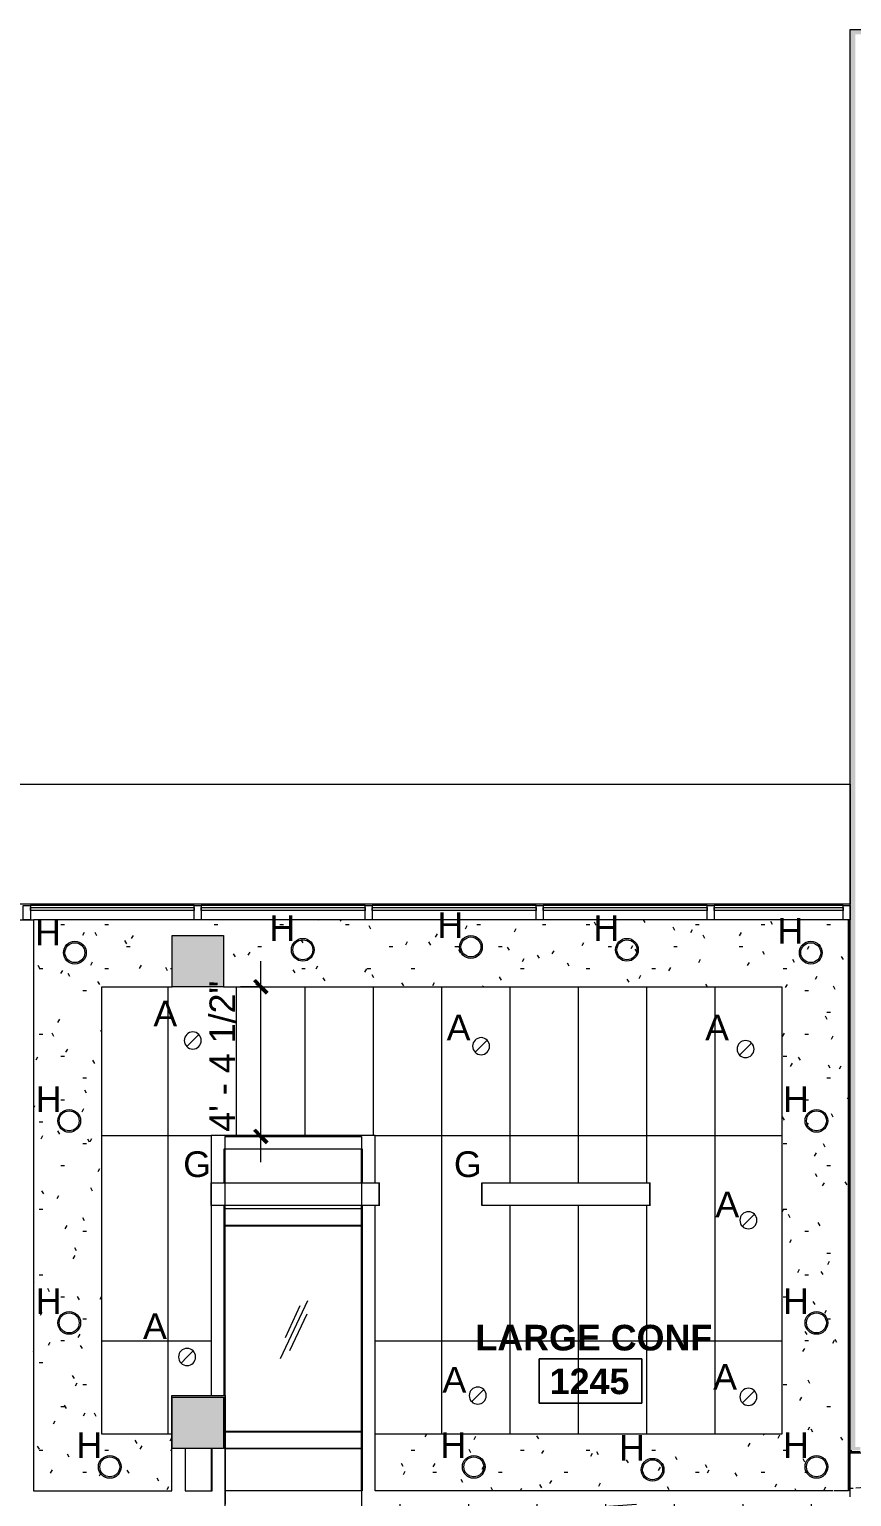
# Model space of a CAD drawing. Header units: inches. Extents: x -329 to 986, y -79 to 1436.
# Drawn here: x 196 to 485, y 921 to 1435 of the extents above; entities that cross this region are included whole.
import ezdxf

# ---------------------------------------------------------------- set-up
doc = ezdxf.new("R2010")
doc.units = ezdxf.units.IN
doc.header["$MEASUREMENT"] = 0
for name, color, linetype, lineweight in [('A-ANNO-DIMS', 211, 'Continuous', 9), ('A-ANNO-DIMS-96', 211, 'Continuous', 9), ('A-AREA-IDEN', 2, 'Continuous', 9), ('A-CLNG', 13, 'Continuous', 13), ('A-CLNG-PATT', 13, 'Continuous', 13), ('A-DETL', 90, 'Continuous', 9), ('A-DETL-THIN', 151, 'Continuous', 9), ('A-GENM', 13, 'Continuous', 9), ('A-GLAZ-CURT', 52, 'Continuous', 9), ('A-GLAZ-CWMG', 51, 'Continuous', 9), ('A-WALL', 113, 'Continuous', 13), ('A-WALL-PATT', 111, 'Continuous', 13), ('E-LITE-EQPM', 33, 'Continuous', 9), ('E-LITE-EQPM-IDEN', 33, 'Continuous', 9), ('G-IMPT', 8, 'Continuous', 9), ('I-WALL', 2, 'Continuous', 13), ('S-COLS', 52, 'Continuous', 13)]:
    doc.layers.add(name, color=color, linetype=linetype, lineweight=lineweight)
doc.styles.add('Arial', font='arial.ttf', dxfattribs={"height": 9})
doc.styles.add('Swis721 Lt BT', font='swissl.ttf', dxfattribs={"height": 9})
doc.styles.add('Swis721 Lt BT_B', font='', dxfattribs={"height": 9})
doc.styles.get('Swis721 Lt BT_B').set_extended_font_data('Swis721 Lt BT', bold=True)
doc.dimstyles.new('OTJ_-_3_32__Linear__1_2__Tolerance', dxfattribs={"dimscale": 12, "dimtxt": 9.497835, "dimasz": 0.375, "dimexe": 0.75, "dimexo": 0.5, "dimgap": 0.5, "dimtad": 1, "dimdec": 1, "dimrnd": 0.5, "dimzin": 3, "dimdsep": 46, "dimlunit": 4, "dimtxsty": 'Swis721 Lt BT', "dimblk1": 'OBLIQUE', "dimblk2": 'OBLIQUE', "dimsah": 1, "dimcen": 0.09, "dimdle": 0.75, "dimazin": 0, "dimtfac": 1, "dimtdec": 4, "dimtix": 1, "dimtmove": 0, "dimatfit": 3, "dimfxl": 1, "dimtvp": 1, "dimfrac": 2, "dimtolj": 1, "dimtzin": 0, "dimarcsym": 2})

# ---------------------------------------------------------------- blocks, each defined once
blk = doc.blocks.new('Concrete-Square-Column - 18 x 18-6977650-Level 12  RCP')
at = {"layer": 'S-COLS', "lineweight": 9}
blk.add_hatch(color=7, dxfattribs=at).paths.add_polyline_path([(9, -9), (9, 9), (-9, 9), (-9, -9), (-1.36, -9)], flags=0)
at = {"layer": 'S-COLS', "color": 8, "lineweight": 20}
for p, q in [((-9, 9), (9, 9)), ((-9, -9), (-9, 9)), ((9, 9), (9, -9)), ((9, -9), (-9, -9))]:
    blk.add_line(p, q, dxfattribs=at)
blk = doc.blocks.new('System Panel - Glazed - Offset-8568569-Level 12  RCP')
at = {"layer": 'A-GLAZ-CURT', "lineweight": 13}
for p, q in [((-22.625, -1.75), (-22.625, -0.75)), ((-22.625, -0.75), (22.625, -0.75)), ((22.625, -1.75), (-22.625, -1.75)), ((22.625, -0.75), (22.625, -1.75))]:
    blk.add_line(p, q, dxfattribs=at)
blk = doc.blocks.new('System Panel - Glazed - Offset-8568570-Level 12  RCP')
at = {"layer": 'A-GLAZ-CURT', "lineweight": 13}
for p, q in [((-28.75, -1.75), (-28.75, -0.75)), ((-28.75, -0.75), (28.75, -0.75)), ((28.75, -1.75), (-28.75, -1.75)), ((28.75, -0.75), (28.75, -1.75))]:
    blk.add_line(p, q, dxfattribs=at)
blk = doc.blocks.new('Rectangular Mullion - 2_5_ x 5_ rectangular-6977120-Level 12  RCP')
at = {"layer": 'A-GLAZ-CWMG'}
for p, q in [((481.89, 1128.03), (436.64, 1128.03)), ((481.89, 1123.03), (436.64, 1123.03))]:
    blk.add_line(p, q, dxfattribs=at)
blk = doc.blocks.new('Rectangular Mullion - 2_5_ x 5_ rectangular-6977121-Level 12  RCP')
at = {"layer": 'A-GLAZ-CWMG'}
for p, q in [((434.14, 1128.03), (376.64, 1128.03)), ((434.14, 1123.03), (376.64, 1123.03))]:
    blk.add_line(p, q, dxfattribs=at)
blk = doc.blocks.new('Rectangular Mullion - 2_5_ x 5_ rectangular-V1-Level 12  RCP')
at = {"layer": 'A-GLAZ-CWMG'}
for p, q in [((254.14, 1128.03), (196.64, 1128.03)), ((254.14, 1123.03), (197.7, 1123.03))]:
    blk.add_line(p, q, dxfattribs=at)
blk = doc.blocks.new('Rectangular Mullion - 2_5_ x 5_ rectangular-8568574-Level 12  RCP')
at = {"layer": 'A-GLAZ-CWMG', "lineweight": 20}
for p, q in [((-2.5, 2.5), (0, 2.5)), ((-2.5, -2.5), (-2.5, 2.5)), ((0, 2.5), (0, -2.5)), ((0, -2.5), (-2.5, -2.5))]:
    blk.add_line(p, q, dxfattribs=at)
blk = doc.blocks.new('Rectangular Mullion - 2_5_ x 5_ rectangular-8568567-Level 12  RCP')
at = {"layer": 'A-GLAZ-CWMG', "lineweight": 20}
for p, q in [((1.25, 2.5), (-1.25, 2.5)), ((-1.25, 2.5), (-1.25, -2.5)), ((1.25, -2.5), (1.25, 2.5)), ((-1.25, -2.5), (1.25, -2.5))]:
    blk.add_line(p, q, dxfattribs=at)
blk = doc.blocks.new('L-Recessed Circular - Downlight - 6_-8298970-Level 12  RCP')
at = {"layer": 'E-LITE-EQPM'}
for q in [(-2.12, -2.12), (2.12, 2.12)]:
    blk.add_line((0, 0), q, dxfattribs=at)
for start, end in [(360, 180), (180, 360)]:
    blk.add_arc((0, 0), 3, start, end, dxfattribs=at)
blk = doc.blocks.new('Ceilings 7 - Ceilings 1-8417624-Level 12  RCP')
at = {"layer": 'A-CLNG'}
for p, q in [((264.83, 1015.78), (264.83, 1021.78)), ((264.83, 1021.78), (313.02, 1021.78)), ((313.02, 1021.78), (313.02, 1015.78)), ((313.02, 1015.78), (264.83, 1015.78)), ((265.02, 943.38), (313.02, 943.38)), ((313.02, 943.38), (313.02, 937.38)), ((313.02, 937.38), (265.02, 937.38)), ((264.7, 865.53), (312.89, 865.53)), ((264.7, 864.99), (264.7, 865.1)), ((312.89, 865.53), (312.89, 859.53)), ((312.89, 859.53), (264.7, 859.53)), ((264.83, 781.51), (264.83, 787.51)), ((264.83, 787.51), (313.02, 787.51)), ((313.02, 787.51), (313.02, 781.51)), ((313.02, 781.51), (264.83, 781.51)), ((264.83, 703.46), (264.83, 709.46)), ((264.83, 709.46), (313.02, 709.46)), ((313.02, 709.46), (313.02, 703.46)), ((313.02, 703.46), (264.83, 703.46)), ((265.08, 625.68), (265.08, 631.68)), ((265.08, 631.68), (313.08, 631.68)), ((313.08, 625.68), (265.08, 625.68)), ((265.09, 547.51), (265.09, 553.51)), ((265.09, 553.51), (313.08, 553.51)), ((313.08, 547.51), (265.09, 547.51))]:
    blk.add_line(p, q, dxfattribs=at)
blk = doc.blocks.new('L-PENDANT_FOCAL POINT 3_5 CYLINDER - L-PENDANT_FOCAL POINT 3_5 CYLINDER-8623336-Level 12  RCP')
at = {"layer": 'E-LITE-EQPM'}
for radius in [4, 3.5]:
    blk.add_circle((-0.125, 0), radius, dxfattribs=at)
blk = doc.blocks.new('EUREKA LIGHTING_74136-48 FACE - 3136-48_ENDCAP-8627369-Level 12  RCP')
at = {"layer": 'G-IMPT'}
for p, q in [((-4, 0.02), (-4, 0.05)), ((4, 0.05), (-4, 0.05)), ((4, 0.02), (-4, 0.02)), ((-3.98, 0), (3.98, 0)), ((-3.98, 0), (3.98, 0)), ((4, 0.02), (4, 0.05))]:
    blk.add_line(p, q, dxfattribs=at)
for points in [[(-4, 0.02), (-4, 0.02), (-4, 0.01), (-3.99, 0), (-3.99, 0), (-3.98, 0), (-3.98, 0)], [(3.98, 0), (3.98, 0), (3.99, 0), (3.99, 0), (4, 0.01), (4, 0.02), (4, 0.02)]]:
    blk.add_open_spline(points, degree=3, dxfattribs=at)
blk = doc.blocks.new('EUREKA LIGHTING_74136-48 FACE - 3136-48_ENDCAP-V9-Level 12  RCP')
at = {"layer": 'G-IMPT'}
for p, q in [((-4, 0.02), (-4, 0.05)), ((4, 0.05), (-4, 0.05)), ((4, 0.02), (-4, 0.02)), ((3.92, 0), (3.98, 0)), ((4, 0.02), (4, 0.05)), ((-3.98, 0), (3.98, 0))]:
    blk.add_line(p, q, dxfattribs=at)
blk.add_open_spline([(3.98, 0), (3.98, 0), (3.99, 0), (3.99, 0), (4, 0.01), (4, 0.02), (4, 0.02)], degree=3, dxfattribs=at)
blk = doc.blocks.new('EUREKA LIGHTING_74136-48 FACE - 2XF_T5_28-8625365-Level 12  RCP')
at = {"layer": 'E-LITE-EQPM'}
for p, q in [((-4, 35.75), (-4, 35.66)), ((-4, 35.75), (-3.99, 35.75)), ((-4, 35.66), (-4, -23.25)), ((-3.99, 35.75), (3.99, 35.75)), ((4, 35.75), (3.99, 35.75)), ((4, -23.25), (4, 35.75)), ((3.99, -23.25), (-3.99, -23.25)), ((-3.99, -23.25), (-3.99, -23.25)), ((3.99, -23.25), (4, -23.25))]:
    blk.add_line(p, q, dxfattribs=at)
at = {"rotation": 180}
blk.add_blockref('EUREKA LIGHTING_74136-48 FACE - 3136-48_ENDCAP-V9-Level 12  RCP', (-0.06, 35.68), dxfattribs=at)
blk.add_blockref('EUREKA LIGHTING_74136-48 FACE - 3136-48_ENDCAP-8627369-Level 12  RCP', (0, -23.3))
blk = doc.blocks.new('EUREKA LIGHTING_74136-48 FACE - 2XF_T5_28-V10-Level 12  RCP')
at = {"layer": 'E-LITE-EQPM'}
for p, q in [((-4, 35.75), (-4, 35.66)), ((-4, 35.75), (-3.99, 35.75)), ((-4, 35.66), (-4, -23.25)), ((-3.99, 35.75), (3.99, 35.75)), ((4, 35.75), (3.99, 35.75)), ((4, -23.25), (4, 35.75)), ((3.99, -23.25), (-3.99, -23.25)), ((-3.99, -23.25), (-3.99, -23.25)), ((3.99, -23.25), (4, -23.25))]:
    blk.add_line(p, q, dxfattribs=at)
at = {"rotation": 180}
blk.add_blockref('EUREKA LIGHTING_74136-48 FACE - 3136-48_ENDCAP-V9-Level 12  RCP', (-0.06, 35.68), dxfattribs=at)
blk.add_blockref('EUREKA LIGHTING_74136-48 FACE - 3136-48_ENDCAP-8627369-Level 12  RCP', (0, -23.3))
blk = doc.blocks.new('Generic Models 1 - Generic Models 5-8667745-Level 12  RCP')
at = {"layer": 'A-GENM', "lineweight": 20}
for p, q in [((2770.15, 803.5), (3230.15, 803.5)), ((3230.15, 803.5), (3230.15, 761.5)), ((3230.15, 761.5), (2770.15, 761.5))]:
    blk.add_line(p, q, dxfattribs=at)
blk = doc.blocks.new('DIMBLOCK1-Level 12  RCP')
at = {"layer": 'A-ANNO-DIMS-96'}
for p, q in [((277.52, 1038.03), (277.52, 1108.53)), ((270.39, 1099.53), (286.52, 1099.53)), ((277.52, 1099.53), (270.39, 1099.53)), ((280.34, 1047.03), (268.52, 1047.03)), ((277.52, 1047.03), (280.34, 1047.03))]:
    blk.add_line(p, q, dxfattribs=at)
at = {"layer": 'A-ANNO-DIMS-96', "lineweight": 50}
for p, q in [((277.52, 1099.53), (275.27, 1101.78)), ((277.52, 1099.53), (279.77, 1097.28)), ((277.52, 1047.03), (275.27, 1049.28)), ((277.52, 1047.03), (279.77, 1044.78))]:
    blk.add_line(p, q, dxfattribs=at)
at = {"layer": 'A-ANNO-DIMS-96', "color": 0, "insert": (259.51, 1048.63), "char_height": 9, "width": 59.1579, "attachment_point": 1, "rotation": 90, "line_spacing_factor": 1.005062, "style": 'Swis721 Lt BT'}
blk.add_mtext('4\' - 4 1/2"', dxfattribs=at)
blk = doc.blocks.new('_Oblique')
at = {"color": 0, "linetype": 'ByBlock', "lineweight": -2}
blk.add_line((-0.5, -0.5), (0.5, 0.5), dxfattribs=at)
blk = doc.blocks.new('Room Tag - Room Name and Number-3379422-Level 12  RCP')
at = {"layer": 'A-AREA-IDEN'}
for p, q in [((-0.1881, -0.1636), (-0.1881, -0.0018)), ((-0.1881, -0.0018), (0.1869, -0.0018)), ((0.1869, -0.0018), (-0.1881, -0.0018)), ((-0.1881, -0.0018), (-0.1881, -0.1636)), ((0.1869, -0.0018), (0.1869, -0.1636)), ((0.1869, -0.1636), (0.1869, -0.0018)), ((0.1869, -0.1636), (-0.1881, -0.1636)), ((-0.1881, -0.1636), (0.1869, -0.1636))]:
    blk.add_line(p, q, dxfattribs=at)

msp = doc.modelspace()

# ---------------------------------------------------------------- hatches: boundary and pattern name
at = {"layer": 'A-CLNG-PATT'}
h = msp.add_hatch(dxfattribs=at)
h.set_pattern_fill('FP1_1', color=256, style=0, pattern_type=2)
h.set_pattern_definition([(0, (0, 0), (30.72, 7.68), [1.267, -21.773, 1.267, -21.773, -122.88]), (0, (0, 0), (30.72, 7.68), [-46.08, 1.267, -44.813, 1.267, -21.773, -53.76]), (0, (0, 0), (30.72, 7.68), [-115.2, 1.267, -14.093, 1.267, -37.133]), (120, (11.52, 3.84), (-22.011075, 22.7643), [1.267, -21.773, 1.267, -21.773, -122.88]), (120, (11.52, 3.84), (-22.011075, 22.7643), [-46.08, 1.267, -44.813, 1.267, -21.773, -53.76]), (120, (11.52, 3.84), (-22.011075, 22.7643), [-115.2, 1.267, -14.093, 1.267, -37.133]), (240, (15.36, 19.2), (-8.708925, -30.4443), [1.267, -21.773, 1.267, -21.773, -122.88]), (240, (15.36, 19.2), (-8.708925, -30.4443), [-46.08, 1.267, -44.813, 1.267, -21.773, -53.76]), (240, (15.36, 19.2), (-8.708925, -30.4443), [-115.2, 1.267, -14.093, 1.267, -37.133])])
h.paths.add_polyline_path([(343.25, 922.69), (478.42, 922.69), (478.42, 955.57), (478.8, 955.57), (478.8, 922.69), (483.7, 922.69), (483.7, 1123.03), (197.7, 1123.03), (197.7, 922.69), (246.33, 922.69), (246.33, 942.57), (221.7, 942.57), (221.7, 1099.53), (246.39, 1099.53), (246.39, 1117.53), (264.39, 1117.53), (264.39, 1099.53), (460.39, 1099.53), (460.39, 942.57), (317.7, 942.57), (317.7, 922.69), (336.96, 922.69)], flags=0)
h.paths.add_polyline_path([(313.08, 922.69), (313.08, 942.57), (313.02, 942.57), (313.02, 937.38), (312.89, 937.38), (312.89, 922.69), (313.02, 922.69)], flags=0)
h = msp.add_hatch(dxfattribs=at)
h.set_pattern_fill('FP1_17', color=256, style=0, pattern_type=2)
h.set_pattern_definition([(270, (341, 1047.254), (-24, -1e-15), []), (180, (341, 1047.254), (9e-15, 72), [])])
h.paths.add_polyline_path([(460.39, 942.57), (460.39, 1099.53), (221.7, 1099.53), (221.7, 942.57), (246.33, 942.57), (246.33, 956.1), (260.08, 956.1), (260.08, 1047.35), (317.7, 1047.35), (317.7, 1030.79), (319.14, 1030.78), (319.14, 1022.79), (319.07, 1022.79), (319.05, 1022.72), (319.02, 1022.72), (319.02, 1022.79), (317.7, 1022.79), (317.7, 942.57), (432.47, 942.57)], flags=0)
h.paths.add_polyline_path([(313.08, 942.57), (313.08, 1022.79), (312.89, 1022.79), (312.89, 1021.78), (313.02, 1021.78), (313.02, 1015.78), (312.89, 1015.78), (312.89, 943.38), (313.02, 943.38), (313.02, 942.57)], flags=0)
h.paths.add_polyline_path([(448.65, 952.66), (447.88, 952.76), (447.15, 953.06), (446.53, 953.54), (446.05, 954.16), (445.75, 954.88), (445.65, 955.66), (445.75, 956.44), (446.05, 957.16), (446.53, 957.78), (447.15, 958.26), (447.88, 958.56), (448.65, 958.66), (449.43, 958.56), (450.15, 958.26), (450.77, 957.78), (451.25, 957.16), (451.55, 956.44), (451.65, 955.66), (451.55, 954.88), (451.25, 954.16), (450.77, 953.54), (450.15, 953.06), (449.43, 952.76)], flags=0)
h.paths.add_polyline_path([(353.65, 953.1), (352.88, 953.2), (352.15, 953.5), (351.53, 953.98), (351.05, 954.6), (350.75, 955.32), (350.65, 956.1), (350.75, 956.87), (351.05, 957.6), (351.53, 958.22), (352.15, 958.69), (352.88, 958.99), (353.65, 959.1), (354.43, 958.99), (355.15, 958.69), (355.77, 958.22), (356.25, 957.6), (356.55, 956.87), (356.65, 956.1), (356.55, 955.32), (356.25, 954.6), (355.77, 953.98), (355.15, 953.5), (354.43, 953.2)], flags=0)
h.paths.add_polyline_path([(264.7, 956.1), (264.89, 956.1), (264.89, 1015.78), (264.83, 1015.78), (264.83, 1021.78), (264.89, 1021.78), (264.89, 1022.79), (264.7, 1022.79), (264.7, 956.26)], flags=0)
h.paths.add_polyline_path([(251.64, 966.66), (250.86, 966.76), (250.14, 967.06), (249.52, 967.54), (249.04, 968.16), (248.74, 968.88), (248.64, 969.66), (248.74, 970.44), (249.04, 971.16), (249.52, 971.78), (250.14, 972.26), (250.86, 972.56), (251.64, 972.66), (252.42, 972.56), (253.14, 972.26), (253.76, 971.78), (254.24, 971.16), (254.54, 970.44), (254.64, 969.66), (254.54, 968.88), (254.24, 968.16), (253.76, 967.54), (253.14, 967.06), (252.42, 966.76)], flags=0)
h.paths.add_polyline_path([(448.65, 1014.61), (447.88, 1014.71), (447.15, 1015.01), (446.53, 1015.49), (446.05, 1016.11), (445.75, 1016.83), (445.65, 1017.61), (445.75, 1018.39), (446.05, 1019.11), (446.53, 1019.73), (447.15, 1020.21), (447.88, 1020.51), (448.65, 1020.61), (449.43, 1020.51), (450.15, 1020.21), (450.77, 1019.73), (451.25, 1019.11), (451.55, 1018.39), (451.65, 1017.61), (451.55, 1016.83), (451.25, 1016.11), (450.77, 1015.49), (450.15, 1015.01), (449.43, 1014.71)], flags=0)
h.paths.add_polyline_path([(414.02, 1022.72), (414.02, 1022.79), (355.09, 1022.81), (355.11, 1030.79), (414.14, 1030.78), (414.14, 1022.79), (414.07, 1022.79), (414.05, 1022.72)], flags=0)
h.paths.add_polyline_path([(264.7, 1030.79), (264.89, 1030.79), (264.89, 1042.72), (264.7, 1042.72), (264.7, 1036.56)], flags=0)
h.paths.add_polyline_path([(312.89, 1030.79), (313.08, 1030.79), (313.08, 1042.72), (312.89, 1042.72), (312.89, 1036.56)], flags=0)
h.paths.add_polyline_path([(447.65, 1074.66), (446.88, 1074.76), (446.15, 1075.06), (445.53, 1075.54), (445.05, 1076.16), (444.75, 1076.88), (444.65, 1077.66), (444.75, 1078.44), (445.05, 1079.16), (445.53, 1079.78), (446.15, 1080.26), (446.88, 1080.56), (447.65, 1080.66), (448.43, 1080.56), (449.15, 1080.26), (449.77, 1079.78), (450.25, 1079.16), (450.55, 1078.44), (450.65, 1077.66), (450.55, 1076.88), (450.25, 1076.16), (449.77, 1075.54), (449.15, 1075.06), (448.43, 1074.76)], flags=0)
h.paths.add_polyline_path([(354.83, 1075.66), (354.05, 1075.76), (353.33, 1076.06), (352.71, 1076.54), (352.23, 1077.16), (351.93, 1077.88), (351.83, 1078.66), (351.93, 1079.44), (352.23, 1080.16), (352.71, 1080.78), (353.33, 1081.26), (354.05, 1081.56), (354.83, 1081.66), (355.6, 1081.56), (356.33, 1081.26), (356.95, 1080.78), (357.43, 1080.16), (357.73, 1079.44), (357.83, 1078.66), (357.73, 1077.88), (357.43, 1077.16), (356.95, 1076.54), (356.33, 1076.06), (355.6, 1075.76)], flags=0)
h.paths.add_polyline_path([(253.64, 1077.66), (252.86, 1077.76), (252.14, 1078.06), (251.52, 1078.54), (251.04, 1079.16), (250.74, 1079.88), (250.64, 1080.66), (250.74, 1081.44), (251.04, 1082.16), (251.52, 1082.78), (252.14, 1083.26), (252.86, 1083.56), (253.64, 1083.66), (254.42, 1083.56), (255.14, 1083.26), (255.76, 1082.78), (256.24, 1082.16), (256.54, 1081.44), (256.64, 1080.66), (256.54, 1079.88), (256.24, 1079.16), (255.76, 1078.54), (255.14, 1078.06), (254.42, 1077.76), (254.03, 1077.71)], flags=0)
h = msp.add_hatch(dxfattribs=at)
h.set_pattern_fill('FP1_29', color=256, style=0, pattern_type=2)
h.set_pattern_definition([(4.205, (730.25, 989.78), (1.7598, -23.9354), []), (274.205, (730.25, 989.78), (-23.9354, -1.7598), [])])
h.paths.add_polyline_path([(956.77, 822.23), (962.64, 822.23), (962.64, 970.6), (904.08, 970.6), (904.08, 963.61), (865.33, 963.61), (865.33, 974.53), (823.33, 974.53), (823.33, 963.61), (758.7, 963.61), (758.7, 974.61), (716.7, 974.61), (716.7, 963.53), (650.64, 963.53), (650.64, 974.61), (608.64, 974.61), (608.64, 963.53), (569.89, 963.53), (569.89, 970.78), (509.89, 970.78), (509.89, 936.07), (484.4, 936.07), (484.4, 920.57), (484.65, 920.57), (484.65, 919.57), (484.4, 919.57), (484.4, 918.07), (317.7, 918.07), (317.7, 865.61), (881.13, 905.01), (886.06, 834.42), (904.08, 834.42), (904.08, 822.23), (923.19, 822.23)], flags=0)
h.paths.add_polyline_path([(921.48, 844.02), (920.7, 844.06), (919.95, 844.31), (919.3, 844.74), (918.78, 845.32), (918.43, 846.02), (918.27, 846.79), (918.31, 847.57), (918.56, 848.32), (918.99, 848.97), (919.57, 849.49), (920.27, 849.84), (921.04, 850), (921.82, 849.96), (922.57, 849.71), (923.22, 849.28), (923.74, 848.7), (924.09, 848), (924.25, 847.23), (924.21, 846.45), (923.96, 845.71), (923.53, 845.05), (922.95, 844.53), (922.25, 844.18)], flags=0)
h.paths.add_polyline_path([(918.77, 892.82), (917.99, 892.87), (917.25, 893.11), (916.59, 893.54), (916.07, 894.13), (915.72, 894.83), (915.56, 895.6), (915.61, 896.38), (915.85, 897.12), (916.28, 897.78), (916.87, 898.3), (917.57, 898.65), (918.33, 898.81), (919.11, 898.76), (919.86, 898.52), (920.51, 898.09), (921.03, 897.5), (921.39, 896.8), (921.54, 896.04), (921.5, 895.25), (921.25, 894.51), (920.82, 893.86), (920.24, 893.33), (919.54, 892.98)], flags=0)
h.paths.add_polyline_path([(386.62, 900.55), (385.84, 900.6), (385.1, 900.84), (384.44, 901.27), (383.92, 901.86), (383.57, 902.56), (383.41, 903.32), (383.46, 904.11), (383.7, 904.85), (384.13, 905.5), (384.72, 906.03), (385.42, 906.38), (386.18, 906.54), (386.97, 906.49), (387.71, 906.24), (388.36, 905.82), (388.88, 905.23), (389.24, 904.53), (389.4, 903.76), (389.35, 902.98), (389.1, 902.24), (388.67, 901.58), (388.09, 901.06), (387.39, 900.71)], flags=0)
h.paths.add_polyline_path([(482.6, 906.19), (481.81, 906.24), (481.07, 906.48), (480.42, 906.91), (479.89, 907.5), (479.54, 908.2), (479.38, 908.96), (479.43, 909.75), (479.67, 910.49), (480.1, 911.14), (480.69, 911.66), (481.39, 912.02), (482.16, 912.18), (482.94, 912.13), (483.68, 911.88), (484.34, 911.45), (484.86, 910.87), (485.21, 910.17), (485.37, 909.4), (485.32, 908.62), (485.08, 907.88), (484.65, 907.22), (484.06, 906.7), (483.36, 906.35)], flags=0)
h.paths.add_polyline_path([(551.67, 911.34), (550.89, 911.39), (550.14, 911.63), (549.49, 912.06), (548.97, 912.65), (548.61, 913.35), (548.46, 914.11), (548.5, 914.9), (548.75, 915.64), (549.18, 916.29), (549.76, 916.82), (550.46, 917.17), (551.23, 917.33), (552.01, 917.28), (552.75, 917.04), (553.41, 916.61), (553.93, 916.02), (554.28, 915.32), (554.44, 914.55), (554.39, 913.77), (554.15, 913.03), (553.72, 912.37), (553.13, 911.85), (552.43, 911.5)], flags=0)
h.paths.add_polyline_path([(625.9, 918.23), (625.12, 918.28), (624.37, 918.52), (623.72, 918.95), (623.2, 919.54), (622.85, 920.24), (622.69, 921), (622.73, 921.78), (622.98, 922.53), (623.41, 923.18), (623.99, 923.7), (624.69, 924.06), (625.46, 924.21), (626.24, 924.17), (626.99, 923.92), (627.64, 923.49), (628.16, 922.91), (628.51, 922.21), (628.67, 921.44), (628.63, 920.66), (628.38, 919.92), (627.95, 919.26), (627.37, 918.74), (626.67, 918.39)], flags=0)
h.paths.add_polyline_path([(485.4, 920.75), (485.4, 935.5), (486.4, 935.5), (486.4, 920.75)], flags=0)
h.paths.add_polyline_path([(694.28, 924.33), (693.5, 924.37), (692.75, 924.62), (692.1, 925.05), (691.58, 925.63), (691.22, 926.33), (691.07, 927.1), (691.11, 927.88), (691.36, 928.63), (691.79, 929.28), (692.37, 929.8), (693.07, 930.15), (693.84, 930.31), (694.62, 930.27), (695.36, 930.02), (696.02, 929.59), (696.54, 929.01), (696.89, 928.31), (697.05, 927.54), (697, 926.76), (696.76, 926.01), (696.33, 925.36), (695.74, 924.84), (695.04, 924.49)], flags=0)
h.paths.add_polyline_path([(768.41, 929.98), (767.62, 930.03), (766.88, 930.27), (766.23, 930.7), (765.71, 931.29), (765.35, 931.99), (765.19, 932.75), (765.24, 933.53), (765.49, 934.28), (765.92, 934.93), (766.5, 935.45), (767.2, 935.81), (767.97, 935.96), (768.75, 935.92), (769.49, 935.67), (770.15, 935.24), (770.67, 934.66), (771.02, 933.96), (771.18, 933.19), (771.13, 932.41), (770.89, 931.67), (770.46, 931.01), (769.87, 930.49), (769.17, 930.14)], flags=0)
h.paths.add_polyline_path([(845.54, 934.17), (844.76, 934.21), (844.02, 934.46), (843.36, 934.89), (842.84, 935.47), (842.49, 936.17), (842.33, 936.94), (842.37, 937.72), (842.62, 938.46), (843.05, 939.12), (843.64, 939.64), (844.33, 939.99), (845.1, 940.15), (845.88, 940.11), (846.63, 939.86), (847.28, 939.43), (847.8, 938.85), (848.15, 938.15), (848.31, 937.38), (848.27, 936.6), (848.02, 935.85), (847.59, 935.2), (847.01, 934.68), (846.31, 934.33)], flags=0)
h.paths.add_polyline_path([(935.8, 941.42), (935.02, 941.46), (934.27, 941.71), (933.62, 942.14), (933.1, 942.72), (932.74, 943.42), (932.59, 944.19), (932.63, 944.97), (932.88, 945.72), (933.31, 946.37), (933.89, 946.89), (934.59, 947.24), (935.36, 947.4), (936.14, 947.36), (936.88, 947.11), (937.54, 946.68), (938.06, 946.1), (938.41, 945.4), (938.57, 944.63), (938.52, 943.85), (938.28, 943.11), (937.85, 942.45), (937.26, 941.93), (936.56, 941.58)], flags=0)
h.paths.add_polyline_path([(741.17, 957.04), (740.38, 957.08), (739.64, 957.33), (738.99, 957.76), (738.46, 958.34), (738.11, 959.04), (737.95, 959.81), (738, 960.59), (738.24, 961.33), (738.67, 961.99), (739.26, 962.51), (739.96, 962.86), (740.73, 963.02), (741.51, 962.98), (742.25, 962.73), (742.91, 962.3), (743.43, 961.71), (743.78, 961.02), (743.94, 960.25), (743.89, 959.47), (743.65, 958.72), (743.22, 958.07), (742.63, 957.55), (741.93, 957.2)], flags=0)
h.paths.add_polyline_path([(527.57, 960.97), (526.79, 961.02), (526.04, 961.27), (525.39, 961.7), (524.87, 962.28), (524.51, 962.98), (524.36, 963.75), (524.4, 964.53), (524.65, 965.27), (525.08, 965.93), (525.66, 966.45), (526.36, 966.8), (527.13, 966.96), (527.91, 966.91), (528.65, 966.67), (529.31, 966.24), (529.83, 965.65), (530.18, 964.95), (530.34, 964.19), (530.29, 963.4), (530.05, 962.66), (529.62, 962.01), (529.03, 961.49), (528.33, 961.13)], flags=0)
h.paths.add_polyline_path([(839.87, 961.34), (839.09, 961.39), (838.35, 961.63), (837.69, 962.06), (837.17, 962.65), (836.82, 963.35), (836.66, 964.11), (836.7, 964.9), (836.95, 965.64), (837.38, 966.29), (837.96, 966.82), (838.66, 967.17), (839.43, 967.33), (840.21, 967.28), (840.96, 967.04), (841.61, 966.61), (842.13, 966.02), (842.48, 965.32), (842.64, 964.55), (842.6, 963.77), (842.35, 963.03), (841.92, 962.37), (841.34, 961.85), (840.64, 961.5)], flags=0)
h.paths.add_polyline_path([(623.54, 963.15), (622.76, 963.2), (622.02, 963.44), (621.36, 963.87), (620.84, 964.46), (620.49, 965.16), (620.33, 965.92), (620.37, 966.7), (620.62, 967.45), (621.05, 968.1), (621.63, 968.62), (622.33, 968.98), (623.1, 969.13), (623.88, 969.09), (624.63, 968.84), (625.28, 968.41), (625.8, 967.83), (626.15, 967.13), (626.31, 966.36), (626.27, 965.58), (626.02, 964.84), (625.59, 964.18), (625.01, 963.66), (624.31, 963.31)], flags=0)
at = {"layer": 'A-WALL-PATT', "lineweight": 9}
for points in [[(484.39, 1431.85), (486.14, 1431.85), (486.14, 1433.6), (621.14, 1433.6), (621.14, 1435.35), (484.39, 1435.35), (484.39, 1433.6)], [(487.39, 936.85), (487.89, 936.85), (487.89, 938.1), (486.14, 938.1), (486.14, 1431.85), (484.39, 1431.85), (484.39, 936.85), (486.14, 936.85)]]:
    msp.add_hatch(color=7, dxfattribs=at).paths.add_polyline_path(points, flags=0)

# ---------------------------------------------------------------- linework, layer by layer
at = {"layer": 'A-CLNG'}
for p, q in [((483.7, 1123.03), (483.7, 922.69)), ((484.12, 1122.76), (483.7, 1122.76)), ((484.12, 936.76), (484.12, 1122.76)), ((221.7, 942.57), (221.7, 1099.53)), ((221.7, 1099.53), (246.39, 1099.53)), ((264.39, 1099.53), (460.39, 1099.53)), ((460.39, 1099.53), (460.39, 942.57)), ((264.89, 1042.72), (264.89, 1030.78)), ((312.89, 1030.78), (312.89, 1042.72)), ((264.89, 1022.8), (264.89, 1021.78)), ((312.89, 1021.78), (312.89, 1022.8)), ((264.89, 1015.78), (264.89, 956.1)), ((312.89, 943.38), (312.89, 1015.78)), ((246.33, 942.57), (221.7, 942.57)), ((313.08, 942.57), (313.02, 942.57)), ((460.39, 942.57), (317.7, 942.57)), ((312.89, 922.69), (312.89, 937.38)), ((484.89, 936.76), (484.12, 936.76)), ((484.4, 920.57), (484.4, 936.07)), ((484.4, 936.07), (509.89, 936.07))]:
    msp.add_line(p, q, dxfattribs=at)
for centre, start, end in [((253.64, 1080.66), 0, 180), ((354.83, 1078.66), 0, 180), ((253.64, 1080.66), 180, 0), ((354.83, 1078.66), 180, 0), ((447.65, 1077.66), 0, 180), ((447.65, 1077.66), 180, 0), ((448.65, 1017.61), 0, 180), ((448.65, 1017.61), 180, 0), ((251.64, 969.66), 0, 180), ((251.64, 969.66), 180, 0), ((353.65, 956.1), 0, 180), ((448.65, 955.66), 0, 180), ((353.65, 956.1), 180, 0), ((448.65, 955.66), 180, 0)]:
    msp.add_arc(centre, 3, start, end, dxfattribs=at)
at = {"layer": 'A-DETL'}
for p, q in [((293.85, 989.37), (284.34, 968.98)), ((291.25, 987.56), (286.02, 976.34)), ((293.64, 984.68), (287.62, 971.77))]:
    msp.add_line(p, q, dxfattribs=at)
at = {"layer": 'A-DETL-THIN'}
for p, q in [((264.89, 1047.03), (264.89, 864.53)), ((264.89, 1047.03), (312.89, 1047.03)), ((312.89, 1047.03), (312.89, 475.62)), ((264.89, 1015.53), (264.89, 1021.53)), ((312.89, 1015.53), (312.89, 1021.53)), ((312.89, 1015.53), (264.89, 1015.53)), ((289.7, 1015.53), (283.7, 1015.53)), ((312.89, 943.53), (264.7, 943.53)), ((264.7, 937.53), (264.7, 943.53)), ((312.89, 937.53), (312.89, 943.53)), ((312.89, 937.53), (264.7, 937.53))]:
    msp.add_line(p, q, dxfattribs=at)
at = {"layer": 'A-WALL'}
for p, q in [((193.08, 1123.03), (197.7, 1123.03)), ((197.7, 1123.03), (197.7, 922.69)), ((246.33, 922.69), (246.33, 956.1)), ((246.33, 956.1), (265.02, 956.1)), ((265.02, 956.1), (265.02, 918.07)), ((250.95, 937.53), (250.95, 922.69)), ((260.39, 922.69), (260.39, 937.53)), ((197.7, 922.69), (246.33, 922.69)), ((250.95, 922.69), (260.39, 922.69))]:
    msp.add_line(p, q, dxfattribs=at)
at = {"layer": 'A-WALL', "lineweight": 9}
for p, q in [((260.08, 1047.35), (260.08, 956.1)), ((317.7, 1047.35), (260.08, 1047.35)), ((317.7, 1030.78), (317.7, 1047.35)), ((264.7, 1030.78), (264.7, 1042.72)), ((264.7, 1042.72), (313.08, 1042.72)), ((313.08, 1042.72), (313.08, 1030.78)), ((264.7, 956.1), (264.7, 1022.8)), ((313.08, 1022.8), (313.08, 922.69)), ((317.7, 922.69), (317.7, 1022.8)), ((260.08, 937.53), (260.08, 922.69)), ((483.83, 936.35), (483.83, 922.69)), ((483.83, 936.35), (484.39, 936.35)), ((313.08, 922.69), (265.02, 922.69)), ((478.42, 922.69), (317.7, 922.69)), ((483.83, 922.69), (478.8, 922.69))]:
    msp.add_line(p, q, dxfattribs=at)
at = {"layer": 'I-WALL', "color": 8, "lineweight": 20}
for p, q in [((484.39, 936.35), (484.39, 1435.35)), ((484.39, 1435.35), (624.64, 1435.35)), ((487.89, 936.35), (484.39, 936.35))]:
    msp.add_line(p, q, dxfattribs=at)

# ---------------------------------------------------------------- block references
at = {"layer": 'A-AREA-IDEN', "xscale": 95.99999999999994, "yscale": 95.99999999999994, "zscale": 95.99999999999994}
msp.add_blockref('Room Tag - Room Name and Number-3379422-Level 12  RCP', (393.32, 969.21), dxfattribs=at)
at = {"layer": 'A-CLNG'}
msp.add_blockref('Ceilings 7 - Ceilings 1-8417624-Level 12  RCP', (0, 0), dxfattribs=at)
at = {"layer": 'A-GENM'}
msp.add_blockref('Generic Models 1 - Generic Models 5-8667745-Level 12  RCP', (-2745.76, 367.03), dxfattribs=at)
at = {"layer": 'A-GLAZ-CURT', "rotation": 180}
for name, p in [('System Panel - Glazed - Offset-8568570-Level 12  RCP', (225.39, 1125.53)), ('System Panel - Glazed - Offset-8568570-Level 12  RCP', (285.39, 1125.53)), ('System Panel - Glazed - Offset-8568570-Level 12  RCP', (345.39, 1125.53)), ('System Panel - Glazed - Offset-8568570-Level 12  RCP', (405.39, 1125.53)), ('System Panel - Glazed - Offset-8568569-Level 12  RCP', (459.27, 1125.53))]:
    msp.add_blockref(name, p, dxfattribs=at)
at = {"layer": 'A-GLAZ-CWMG', "extrusion": (0, 0, -1)}
for p in [(-195.39, 1125.53), (-255.39, 1125.53), (-315.39, 1125.53), (-375.39, 1125.53), (-435.39, 1125.53)]:
    msp.add_blockref('Rectangular Mullion - 2_5_ x 5_ rectangular-8568567-Level 12  RCP', p, dxfattribs=at)
at = {"layer": 'A-GLAZ-CWMG'}
for name, p in [('Rectangular Mullion - 2_5_ x 5_ rectangular-V1-Level 12  RCP', (0, 0)), ('Rectangular Mullion - 2_5_ x 5_ rectangular-6977121-Level 12  RCP', (-120, 0)), ('Rectangular Mullion - 2_5_ x 5_ rectangular-6977121-Level 12  RCP', (-60, 0)), ('Rectangular Mullion - 2_5_ x 5_ rectangular-6977121-Level 12  RCP', (0, 0)), ('Rectangular Mullion - 2_5_ x 5_ rectangular-6977120-Level 12  RCP', (0, 0)), ('Rectangular Mullion - 2_5_ x 5_ rectangular-8568574-Level 12  RCP', (484.39, 1125.53))]:
    msp.add_blockref(name, p, dxfattribs=at)
at = {"layer": 'E-LITE-EQPM'}
for name, p in [('L-PENDANT_FOCAL POINT 3_5 CYLINDER - L-PENDANT_FOCAL POINT 3_5 CYLINDER-8623336-Level 12  RCP', (351.39, 1113.47)), ('L-PENDANT_FOCAL POINT 3_5 CYLINDER - L-PENDANT_FOCAL POINT 3_5 CYLINDER-8623336-Level 12  RCP', (212.39, 1111.47)), ('L-PENDANT_FOCAL POINT 3_5 CYLINDER - L-PENDANT_FOCAL POINT 3_5 CYLINDER-8623336-Level 12  RCP', (292.39, 1112.47)), ('L-PENDANT_FOCAL POINT 3_5 CYLINDER - L-PENDANT_FOCAL POINT 3_5 CYLINDER-8623336-Level 12  RCP', (406.14, 1112.47)), ('L-PENDANT_FOCAL POINT 3_5 CYLINDER - L-PENDANT_FOCAL POINT 3_5 CYLINDER-8623336-Level 12  RCP', (470.65, 1111.47)), ('L-Recessed Circular - Downlight - 6_-8298970-Level 12  RCP', (253.64, 1080.66)), ('L-Recessed Circular - Downlight - 6_-8298970-Level 12  RCP', (354.83, 1078.66)), ('L-Recessed Circular - Downlight - 6_-8298970-Level 12  RCP', (447.65, 1077.66)), ('L-PENDANT_FOCAL POINT 3_5 CYLINDER - L-PENDANT_FOCAL POINT 3_5 CYLINDER-8623336-Level 12  RCP', (210.39, 1052.48)), ('L-PENDANT_FOCAL POINT 3_5 CYLINDER - L-PENDANT_FOCAL POINT 3_5 CYLINDER-8623336-Level 12  RCP', (472.65, 1052.48)), ('L-Recessed Circular - Downlight - 6_-8298970-Level 12  RCP', (448.65, 1017.61)), ('L-PENDANT_FOCAL POINT 3_5 CYLINDER - L-PENDANT_FOCAL POINT 3_5 CYLINDER-8623336-Level 12  RCP', (210.39, 981.61)), ('L-PENDANT_FOCAL POINT 3_5 CYLINDER - L-PENDANT_FOCAL POINT 3_5 CYLINDER-8623336-Level 12  RCP', (472.65, 981.61)), ('L-Recessed Circular - Downlight - 6_-8298970-Level 12  RCP', (251.64, 969.66)), ('L-Recessed Circular - Downlight - 6_-8298970-Level 12  RCP', (353.65, 956.1)), ('L-Recessed Circular - Downlight - 6_-8298970-Level 12  RCP', (448.65, 955.66)), ('L-PENDANT_FOCAL POINT 3_5 CYLINDER - L-PENDANT_FOCAL POINT 3_5 CYLINDER-8623336-Level 12  RCP', (224.64, 931.1)), ('L-PENDANT_FOCAL POINT 3_5 CYLINDER - L-PENDANT_FOCAL POINT 3_5 CYLINDER-8623336-Level 12  RCP', (352.39, 931.1)), ('L-PENDANT_FOCAL POINT 3_5 CYLINDER - L-PENDANT_FOCAL POINT 3_5 CYLINDER-8623336-Level 12  RCP', (415.14, 930.1)), ('L-PENDANT_FOCAL POINT 3_5 CYLINDER - L-PENDANT_FOCAL POINT 3_5 CYLINDER-8623336-Level 12  RCP', (472.65, 931.1))]:
    msp.add_blockref(name, p, dxfattribs=at)
at = {"layer": 'E-LITE-EQPM', "extrusion": (0, 0, -1), "rotation": 89.99999999999991}
for name, p in [('EUREKA LIGHTING_74136-48 FACE - 2XF_T5_28-8625365-Level 12  RCP', (-283.39, 1026.78)), ('EUREKA LIGHTING_74136-48 FACE - 2XF_T5_28-V10-Level 12  RCP', (-378.39, 1026.78))]:
    msp.add_blockref(name, p, dxfattribs=at)
at = {"layer": 'S-COLS', "lineweight": 9}
for p in [(255.39, 1108.53), (255.39, 946.53)]:
    msp.add_blockref('Concrete-Square-Column - 18 x 18-6977650-Level 12  RCP', p, dxfattribs=at)

# ---------------------------------------------------------------- texts
at = {"layer": 'A-AREA-IDEN', "char_height": 9, "attachment_point": 1, "style": 'Swis721 Lt BT_B'}
for s, insert, width in [('LARGE CONF', (352.83, 980.93), 97.869), ('1245', (378.91, 965.61), 33.936)]:
    msp.add_mtext(s, dxfattribs=dict(at, insert=insert, width=width))
at = {"layer": 'E-LITE-EQPM-IDEN', "char_height": 9, "attachment_point": 1, "style": 'Arial'}
for s, insert, width in [('H', (198.28, 1123.04), 11.211), ('H', (280.54, 1124.6), 11.211), ('H', (339.54, 1125.6), 11.211), ('H', (394.29, 1124.6), 11.211), ('H', (458.8, 1123.6), 11.211), ('A', (239.81, 1094.58), 10.302), ('A', (342.74, 1089.7), 10.302), ('A', (433.46, 1089.7), 10.302), ('H', (198.54, 1064.61), 11.211), ('H', (460.8, 1064.61), 11.211), ('G', (250.28, 1041.78), 12.12), ('G', (345.28, 1041.78), 12.12), ('A', (437.04, 1027.68), 10.302), ('H', (198.54, 993.74), 11.211), ('H', (460.8, 993.74), 11.211), ('A', (236.18, 984.97), 10.302), ('A', (341.27, 966.17), 10.302), ('A', (436.27, 967.18), 10.302), ('H', (212.79, 943.23), 11.211), ('H', (340.54, 943.23), 11.211), ('H', (403.29, 942.23), 11.211), ('H', (460.8, 943.23), 11.211)]:
    msp.add_mtext(s, dxfattribs=dict(at, insert=insert, width=width))

# ---------------------------------------------------------------- dimensions: what is measured, and where the dimension line sits
at = {"layer": 'A-ANNO-DIMS'}
dim = msp.add_linear_dim(base=(277.52, 1099.53), p1=(274.34, 1047.03), p2=(264.39, 1099.53), angle=90, dimstyle='OTJ_-_3_32__Linear__1_2__Tolerance', override={"dimpost": '<>', "dimfxl": 53.434421}, dxfattribs=at)
dim.commit()
dim.dimension.update_dxf_attribs({"geometry": 'DIMBLOCK1-Level 12  RCP', "text_midpoint": (266.38, 1073.28)})

doc.saveas('drawing.dxf')
